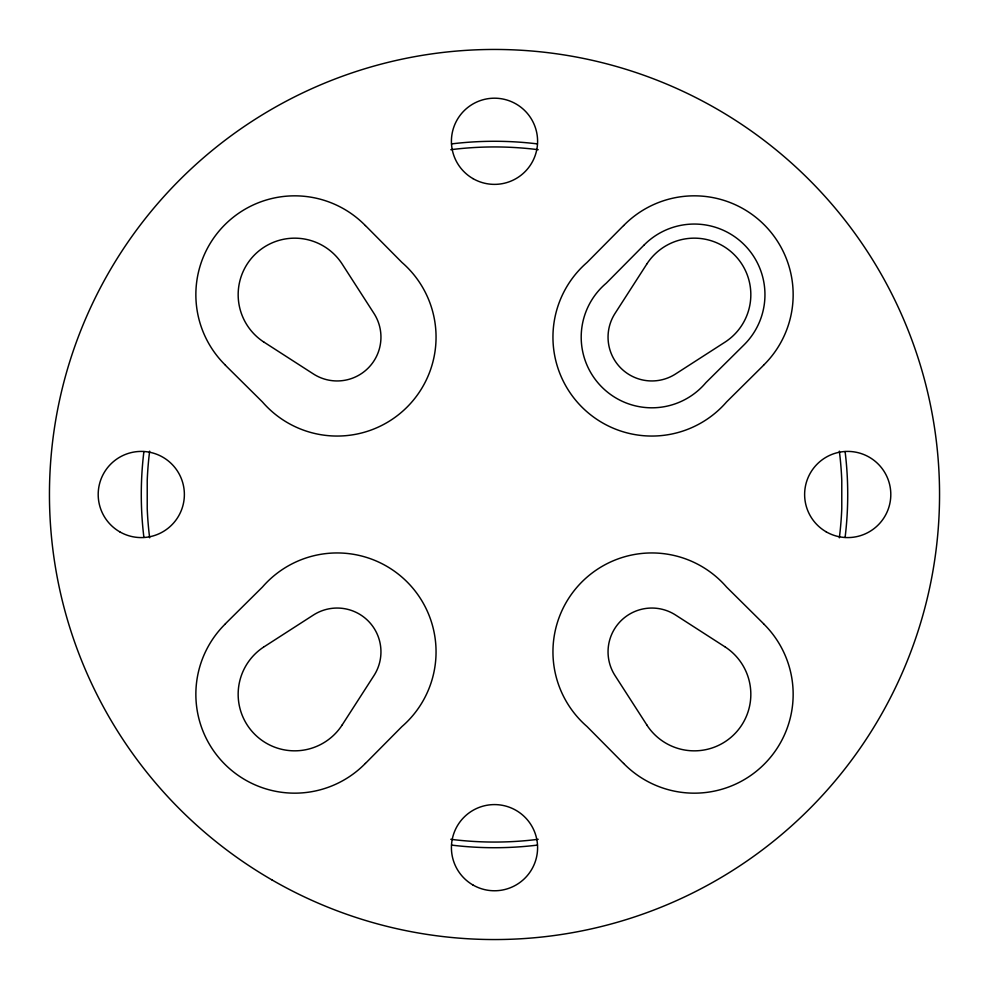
<?xml version="1.0" encoding="UTF-8"?>
<svg xmlns="http://www.w3.org/2000/svg" width="989" height="989" viewBox="0 0 989 989"><rect width="100%" height="100%" fill="white"/><g stroke="black" fill="none" stroke-linecap="round" stroke-linejoin="round"><path stroke-width="1.48" d="M342.009 725.209L373.978 675.561A43.8 43.8 0 0 0 313.439 615.022L263.902 646.917M646.917 263.89L615.022 313.439A43.8 43.8 0 0 0 675.561 373.978L725.518 341.811A56.534 56.534 0 0 0 734.283 254.717A56.534 56.534 0 0 0 647.177 263.47L647.041 263.717M342.058 725.122L341.811 725.518A56.534 56.534 0 0 1 254.717 734.283A56.534 56.534 0 0 1 263.47 647.177M623.602 225.541L587.07 262.419A98.9 98.9 0 0 0 581.915 407.085A98.9 98.9 0 0 0 726.581 401.93L763.619 365.238M365.398 763.459L401.93 726.581A98.9 98.9 0 0 0 407.085 581.915A98.9 98.9 0 0 0 262.419 587.07L225.381 623.762M725.283 647.041L675.561 615.022A43.8 43.8 0 0 0 615.022 675.561L647.041 725.283M263.531 341.835L313.439 373.978A43.8 43.8 0 0 0 373.978 313.439L341.811 263.482A56.534 56.534 0 0 0 254.717 254.717A56.534 56.534 0 0 0 263.47 341.811L263.692 341.934M725.308 647.053L725.518 647.189A56.534 56.534 0 0 1 734.283 734.283A56.534 56.534 0 0 1 647.177 725.53L646.917 725.098M763.619 623.762L726.581 587.07A98.9 98.9 0 0 0 581.915 581.915A98.9 98.9 0 0 0 587.07 726.581L623.602 763.459M225.381 365.238L262.419 401.93A98.9 98.9 0 0 0 407.085 407.085A98.9 98.9 0 0 0 401.93 262.419L365.398 225.541M763.582 623.799A98.851 98.851 0 0 1 764.114 764.299A98.851 98.851 0 0 1 623.626 763.434M623.626 225.566A98.851 98.851 0 0 1 764.114 224.701A98.851 98.851 0 0 1 763.582 365.201M225.43 365.188A98.838 98.838 0 0 1 224.886 224.713A98.838 98.838 0 0 1 365.374 225.579M365.374 763.421A98.838 98.838 0 0 1 224.886 764.287A98.838 98.838 0 0 1 225.43 623.812M845.101 451.577A353.209 353.209 0 0 1 845.101 537.41M537.423 845.101A353.209 353.209 0 0 1 451.577 845.101M143.9 537.41A353.209 353.209 0 0 1 143.9 451.577M451.577 143.9A353.209 353.209 0 0 1 537.423 143.9M839.352 537.806A347.559 347.559 0 0 0 841.775 508.606L841.775 480.357A347.559 347.559 0 0 0 839.352 451.157M538.189 839.302A347.559 347.559 0 0 1 450.811 839.302M149.648 537.806A347.559 347.559 0 0 1 147.225 508.606L147.225 480.357A347.559 347.559 0 0 1 149.648 451.157M450.811 149.698A347.559 347.559 0 0 1 538.189 149.698M643.752 245.359L606.331 283.126A70.639 70.639 0 0 0 601.893 387.107A70.639 70.639 0 0 0 705.874 382.681L743.777 345.124A70.639 70.639 0 0 0 744.198 244.679A70.639 70.639 0 0 0 643.752 245.359M271.975 879.926A445.05 445.05 0 0 0 939.55 494.5A445.05 445.05 0 0 0 271.975 109.074A445.05 445.05 0 0 0 271.975 879.926M119.743 531.822A43.096 43.096 0 0 0 184.374 494.5A43.096 43.096 0 0 0 119.743 457.178A43.096 43.096 0 0 0 119.743 531.822M826.174 531.822A43.096 43.096 0 0 0 890.805 494.5A43.096 43.096 0 0 0 826.174 457.178A43.096 43.096 0 0 0 826.174 531.822M472.952 884.994A43.096 43.096 0 0 0 537.596 847.672A43.096 43.096 0 0 0 472.952 810.362A43.096 43.096 0 0 0 472.952 884.994M472.952 178.601A43.096 43.096 0 0 0 537.596 141.279A43.096 43.096 0 0 0 472.952 103.969A43.096 43.096 0 0 0 472.952 178.601"/></g></svg>
